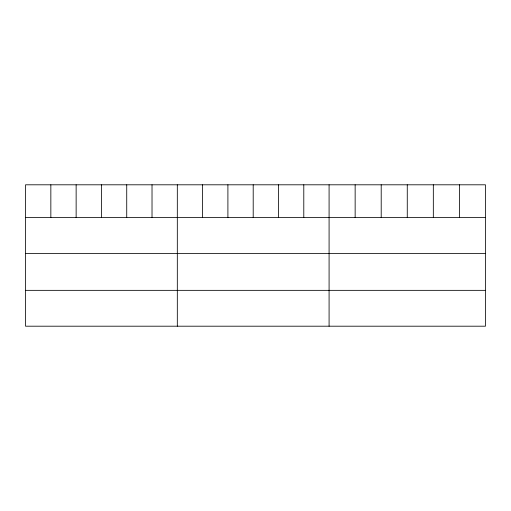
<?xml version="1.0" encoding="UTF-8"?>
<svg xmlns="http://www.w3.org/2000/svg" width="511" height="511" viewBox="0 0 511 511"><rect width="100%" height="100%" fill="white"/><g stroke="black" fill="none" stroke-linecap="round" stroke-linejoin="round"><path stroke-width="0.77" d="M485.45 217.545L485.45 326.197L25.55 326.197L25.55 184.803L485.45 184.803L485.45 217.545L25.55 217.545M25.55 253.399L485.45 253.399M25.55 290.344L485.45 290.344M459.389 184.803L459.389 217.545M433.328 184.803L433.328 217.545M407.267 184.803L407.267 217.545M381.206 184.803L381.206 217.545M355.145 184.803L355.145 217.545M329.084 184.803L329.084 326.197M303.79 184.803L303.79 217.545M278.495 184.803L278.495 217.545M253.201 184.803L253.201 217.545M227.906 184.803L227.906 217.545M202.612 184.803L202.612 217.545M177.317 184.803L177.317 326.197M152.023 184.803L152.023 217.545M126.728 184.803L126.728 217.545M101.434 184.803L101.434 217.545M76.139 184.803L76.139 217.545M50.844 184.803L50.844 217.545"/></g></svg>
